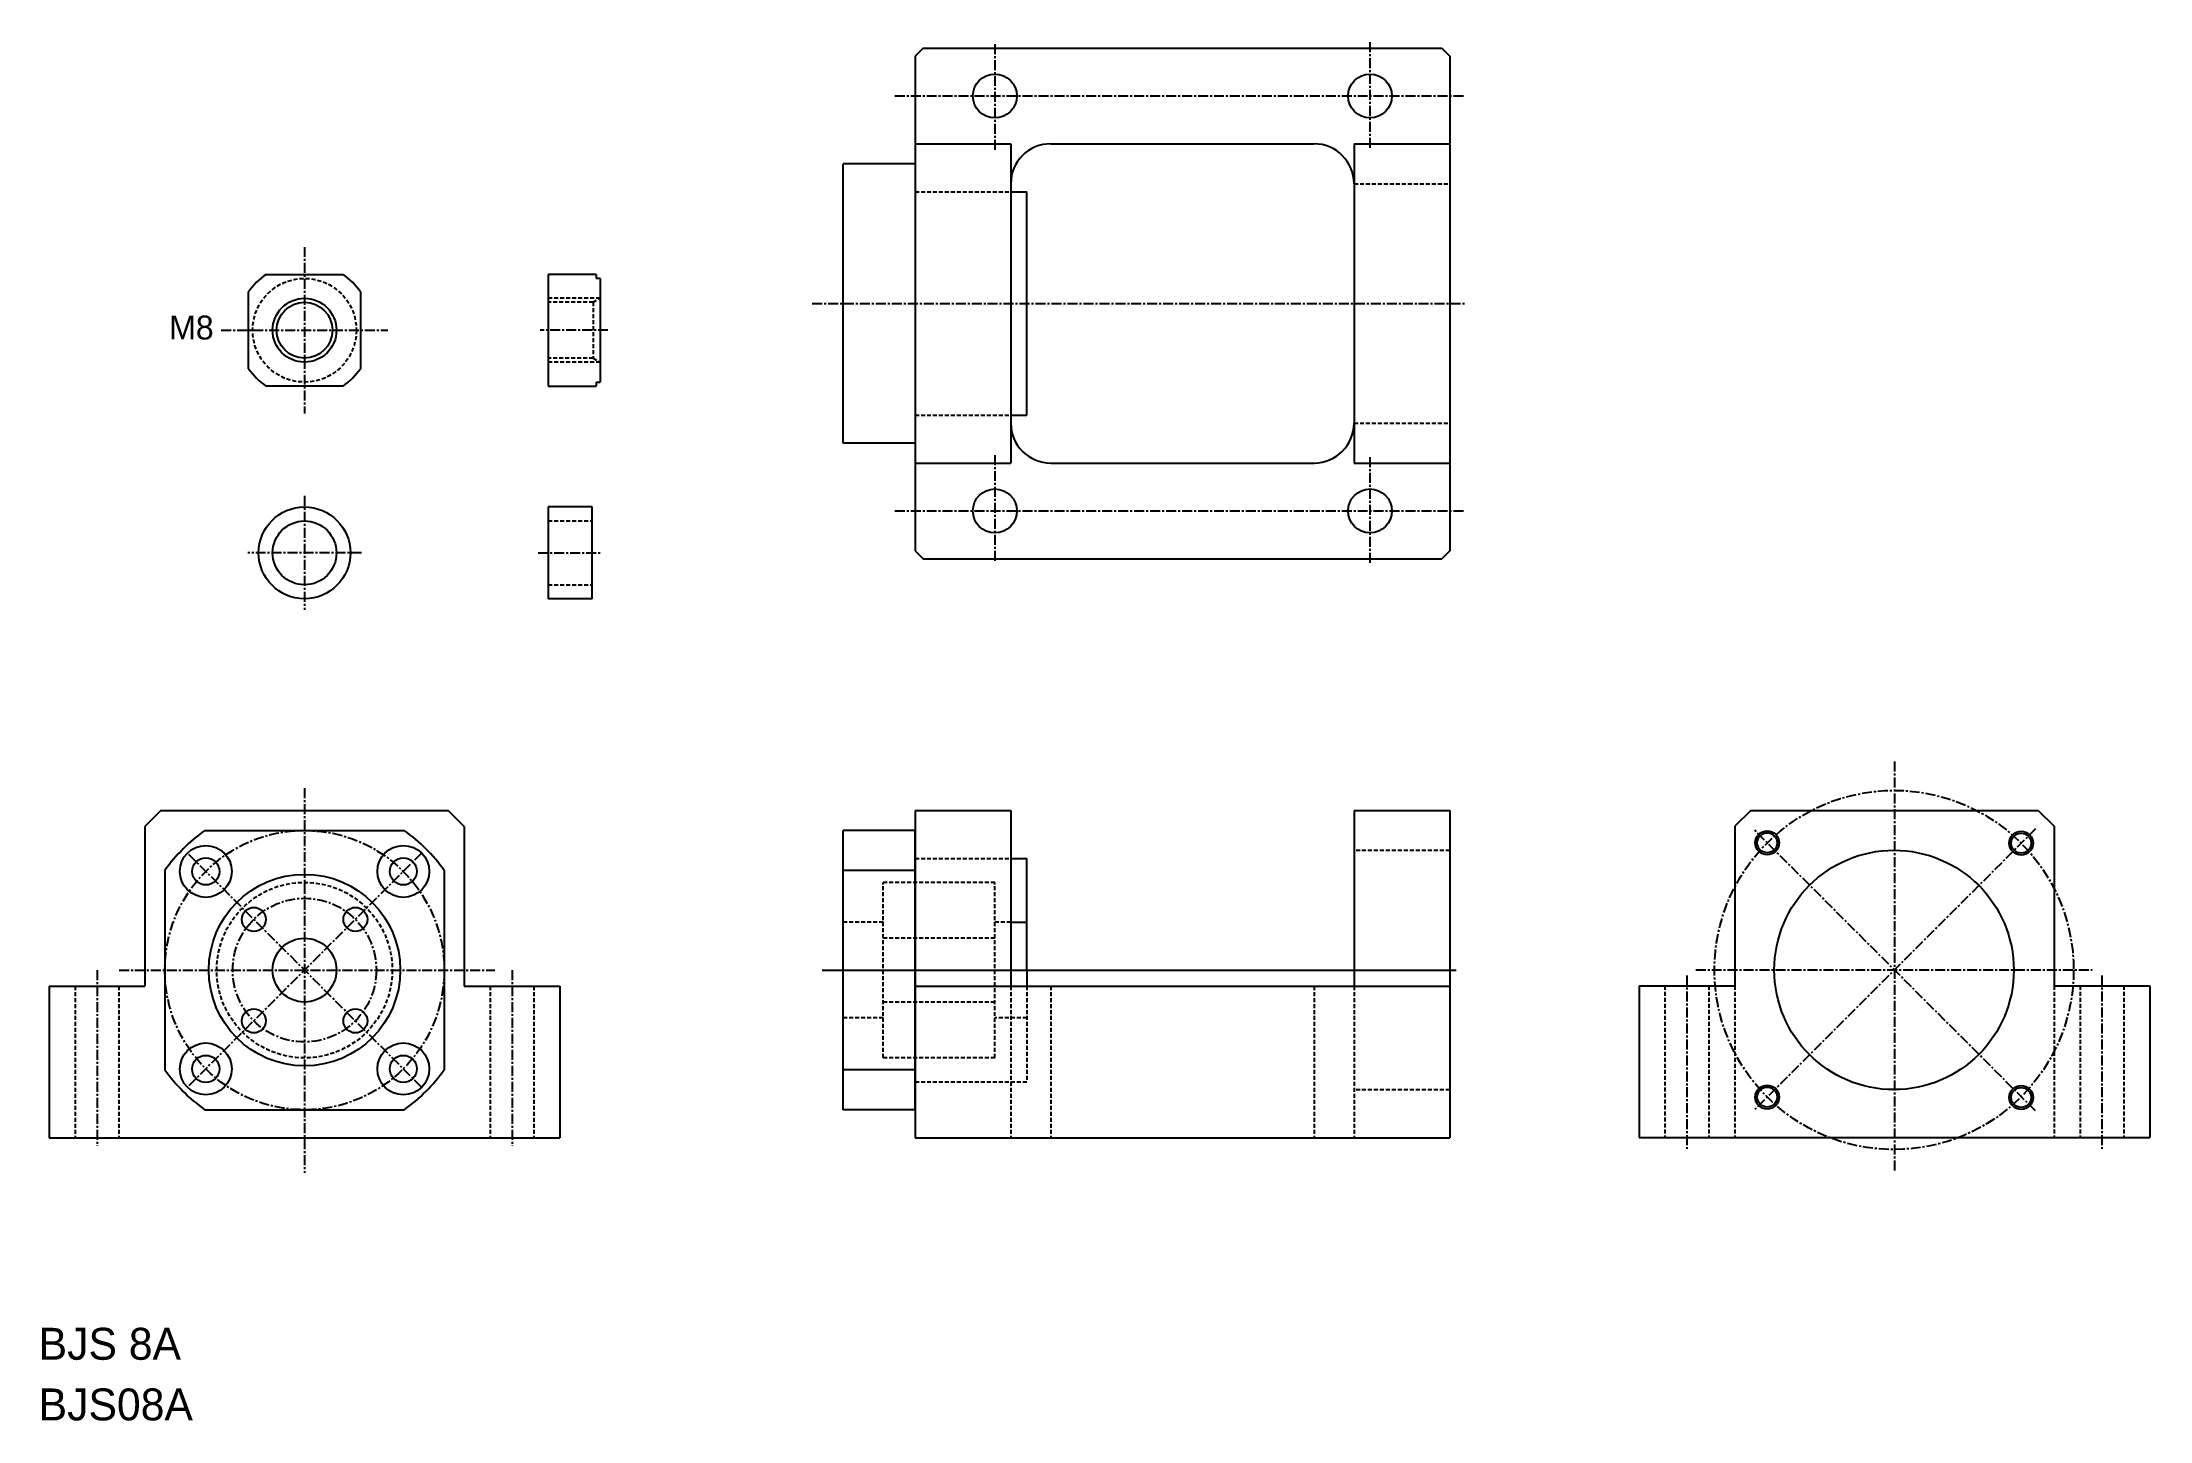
# Model space of a CAD drawing. Extents: x 52 to 316, y 3 to 176.
import ezdxf

# ---------------------------------------------------------------- set-up
doc = ezdxf.new("R2010")
doc.units = 0
doc.linetypes.add('CENTER', pattern=[2, 1.25, -0.25, 0.25, -0.25])
doc.linetypes.add('DASHED', pattern=[0.75, 0.5, -0.25])
doc.layers.get('0').update_dxf_attribs({"linetype": 'CONTINUOUS'})
doc.layers.add('CENTER', color=1, linetype='CENTER')

msp = doc.modelspace()

# ---------------------------------------------------------------- linework, layer by layer
for p, q in [((162.55, 175.49), (161.55, 174.49)), ((161.55, 174.49), (161.55, 112.49)), ((162.55, 175.49), (227.55, 175.49)), ((227.55, 175.49), (228.55, 174.49)), ((228.55, 174.49), (228.55, 112.49)), ((161.55, 163.49), (173.55, 163.49)), ((173.55, 163.49), (173.55, 123.49)), ((178.55, 163.49), (211.55, 163.49)), ((216.55, 163.49), (216.55, 123.49)), ((216.55, 163.49), (228.55, 163.49)), ((161.55, 123.49), (173.55, 123.49)), ((178.55, 123.49), (211.55, 123.49)), ((216.55, 123.49), (228.55, 123.49)), ((161.55, 112.49), (162.55, 111.49)), ((162.55, 111.49), (227.55, 111.49)), ((228.55, 112.49), (227.55, 111.49)), ((161.55, 79.94), (161.55, 38.94)), ((161.55, 79.94), (173.55, 79.94)), ((173.55, 79.94), (173.55, 57.94)), ((216.55, 79.94), (216.55, 57.94)), ((216.55, 79.94), (228.55, 79.94)), ((228.55, 79.94), (228.55, 38.94)), ((266.26, 79.96), (264.26, 77.96)), ((266.26, 79.96), (302.26, 79.96)), ((302.26, 79.96), (304.26, 77.96)), ((264.26, 77.96), (264.26, 57.96)), ((304.26, 77.96), (304.26, 57.96)), ((161.55, 57.94), (228.55, 57.94)), ((252.26, 57.96), (252.26, 38.96)), ((252.26, 57.96), (264.26, 57.96)), ((304.26, 57.96), (316.26, 57.96)), ((316.26, 57.96), (316.26, 38.96)), ((161.55, 38.94), (228.55, 38.94)), ((252.26, 38.96), (316.26, 38.96))]:
    msp.add_line(p, q)
at = {"color": 7, "linetype": 'CONTINUOUS'}
for p, q in [((161.55, 160.99), (152.55, 160.99)), ((152.55, 125.99), (152.55, 160.99)), ((173.55, 157.49), (175.55, 157.49)), ((175.55, 129.49), (175.55, 157.49)), ((80.24, 147.13), (89.88, 147.13)), ((115.58, 147.13), (115.58, 133.13)), ((121.58, 147.13), (115.58, 147.13)), ((121.58, 147.13), (121.58, 146.63)), ((122.08, 146.63), (121.58, 146.63)), ((122.08, 146.63), (122.08, 133.63)), ((78.06, 135.31), (78.06, 144.95)), ((92.06, 144.95), (92.06, 135.31)), ((89.88, 133.13), (80.24, 133.13)), ((115.58, 133.13), (121.58, 133.13)), ((121.58, 133.63), (122.08, 133.63)), ((121.58, 133.63), (121.58, 133.13)), ((173.55, 129.49), (175.55, 129.49)), ((161.55, 125.99), (152.55, 125.99)), ((115.58, 117.98), (115.58, 106.48)), ((121.08, 117.98), (115.58, 117.98)), ((121.08, 106.48), (121.08, 117.98)), ((121.08, 106.48), (115.58, 106.48)), ((67.06, 79.94), (65.06, 77.94)), ((67.06, 79.94), (103.06, 79.94)), ((105.06, 77.94), (103.06, 79.94)), ((65.06, 77.94), (65.06, 57.94)), ((72.57, 77.44), (97.55, 77.44)), ((105.06, 77.94), (105.06, 57.94)), ((152.55, 42.44), (152.55, 77.44)), ((161.55, 77.44), (152.55, 77.44)), ((161.55, 42.44), (161.55, 77.44)), ((67.56, 72.43), (67.56, 47.45)), ((102.56, 72.43), (102.56, 47.45)), ((161.55, 72.43), (152.55, 72.43)), ((173.55, 73.94), (175.55, 73.94)), ((175.55, 59.94), (175.55, 73.94)), ((173.55, 65.94), (175.55, 65.94)), ((175.55, 59.94), (175.55, 57.94)), ((53.06, 57.94), (65.06, 57.94)), ((53.06, 57.94), (53.06, 38.94)), ((105.06, 57.94), (117.06, 57.94)), ((117.06, 57.94), (117.06, 38.94)), ((161.55, 47.45), (152.55, 47.45)), ((72.57, 42.44), (97.55, 42.44)), ((161.55, 42.44), (152.55, 42.44)), ((53.06, 38.94), (117.06, 38.94))]:
    msp.add_line(p, q, dxfattribs=at)
at = {"color": 3, "linetype": 'DASHED'}
for p, q in [((216.55, 158.49), (228.55, 158.49)), ((161.55, 157.49), (173.55, 157.49)), ((122.08, 144.13), (115.58, 144.13)), ((121.22, 143.63), (115.58, 143.63)), ((121.22, 143.63), (122.08, 144.13)), ((121.22, 143.63), (121.22, 136.63)), ((121.22, 136.63), (115.58, 136.63)), ((122.08, 136.13), (115.58, 136.13)), ((121.22, 136.63), (122.08, 136.13)), ((161.55, 129.49), (173.55, 129.49)), ((216.55, 128.49), (228.55, 128.49)), ((115.58, 116.23), (121.08, 116.23)), ((115.58, 108.23), (121.08, 108.23)), ((228.55, 74.94), (216.55, 74.94)), ((161.55, 73.94), (173.55, 73.94)), ((171.55, 70.94), (157.55, 70.94)), ((157.55, 48.94), (157.55, 70.94)), ((171.55, 48.94), (171.55, 70.94)), ((157.55, 65.94), (152.55, 65.94)), ((171.55, 63.94), (157.55, 63.94)), ((173.55, 65.94), (171.55, 65.94)), ((56.31, 57.94), (56.31, 38.94)), ((61.81, 57.94), (61.81, 38.94)), ((108.31, 57.94), (108.31, 38.94)), ((113.81, 57.94), (113.81, 38.94)), ((171.55, 55.94), (157.55, 55.94)), ((173.55, 57.94), (173.55, 38.94)), ((175.55, 57.94), (175.55, 45.94)), ((178.55, 57.94), (178.55, 38.94)), ((211.55, 57.94), (211.55, 38.94)), ((216.55, 57.94), (216.55, 38.94)), ((255.51, 57.96), (255.51, 38.96)), ((261.01, 57.96), (261.01, 38.96)), ((264.26, 57.96), (264.26, 38.96)), ((304.26, 57.96), (304.26, 38.96)), ((307.51, 57.96), (307.51, 38.96)), ((313.01, 57.96), (313.01, 38.96)), ((157.55, 53.94), (152.55, 53.94)), ((175.55, 53.94), (171.55, 53.94)), ((171.55, 48.94), (157.55, 48.94)), ((161.55, 45.94), (173.55, 45.94)), ((173.55, 45.94), (175.55, 45.94)), ((228.55, 44.94), (216.55, 44.94))]:
    msp.add_line(p, q, dxfattribs=at)
for centre, radius in [((171.55, 169.49), 2.75), ((218.55, 169.49), 2.75), ((171.55, 117.49), 2.75), ((218.55, 117.49), 2.75), ((268.32, 75.9), 1.25), ((300.14, 75.85), 1.25), ((284.21, 59.96), 15), ((268.32, 44.03), 1.25), ((300.14, 43.98), 1.25)]:
    msp.add_circle(centre, radius)
for centre, radius in [((85.06, 140.13), 6.5), ((85.06, 59.94), 11)]:
    msp.add_circle(centre, radius, dxfattribs=at)
at = {"color": 3, "linetype": 'CONTINUOUS'}
for centre, radius in [((85.06, 140.13), 4), ((268.32, 75.9), 1.5), ((300.14, 75.85), 1.5), ((268.32, 44.03), 1.5), ((300.14, 43.98), 1.5)]:
    msp.add_circle(centre, radius, dxfattribs=at)
at = {"color": 7, "linetype": 'CONTINUOUS'}
for centre, radius in [((85.06, 140.13), 3.5), ((85.06, 112.23), 5.75), ((85.06, 112.23), 4), ((72.69, 72.31), 3.25), ((72.69, 72.31), 1.7), ((97.44, 72.31), 3.25), ((97.44, 72.31), 1.7), ((85.06, 59.94), 12), ((78.7, 66.3), 1.5), ((91.43, 66.3), 1.5), ((85.06, 59.94), 4), ((78.7, 53.57), 1.5), ((91.43, 53.57), 1.5), ((72.69, 47.56), 3.25), ((97.44, 47.56), 3.25), ((72.69, 47.56), 1.7), ((97.44, 47.56), 1.7)]:
    msp.add_circle(centre, radius, dxfattribs=at)
for centre, start, end in [((178.55, 158.49), 90, 180), ((211.55, 158.49), 0, 90), ((178.55, 128.49), 180, 270), ((211.55, 128.49), 270, 0)]:
    msp.add_arc(centre, 5, start, end)
for centre, radius, start, end in [((85.06, 140.13), 8.5, 124.5603, 145.4397), ((85.06, 140.13), 8.5, 34.5603, 55.4397), ((85.06, 140.13), 8.5, 214.5603, 235.4397), ((85.06, 140.13), 8.5, 304.5603, 325.4397), ((85.06, 59.94), 21.5, 125.516, 144.484), ((85.06, 59.94), 21.5, 35.516, 54.484), ((85.06, 59.94), 21.5, 215.516, 234.484), ((85.06, 59.94), 21.5, 305.516, 324.484)]:
    msp.add_arc(centre, radius, start, end, dxfattribs=at)
at = {"layer": 'CENTER', "color": 1, "linetype": 'CENTER'}
for p, q in [((171.55, 175.99), (171.55, 162.49)), ((218.55, 176.24), (218.55, 162.74)), ((159.01, 169.49), (230.49, 169.49)), ((85.06, 150.56), (85.06, 129.7)), ((148.65, 143.49), (230.49, 143.49)), ((74.63, 140.13), (95.49, 140.13)), ((123.08, 140.13), (114.58, 140.13)), ((171.55, 124.49), (171.55, 110.99)), ((218.55, 124.24), (218.55, 110.74)), ((85.06, 119.36), (85.06, 105.11)), ((159.01, 117.49), (230.49, 117.49)), ((92.19, 112.23), (77.94, 112.23)), ((114.33, 112.23), (122.33, 112.23)), ((284.26, 86.09), (284.26, 34.66)), ((85.06, 82.74), (85.06, 34.53)), ((301.94, 42.29), (266.58, 77.64)), ((301.94, 77.64), (266.58, 42.29)), ((99.73, 74.61), (70.39, 45.27)), ((99.73, 45.27), (70.39, 74.61)), ((59.06, 59.94), (59.06, 37.91)), ((61.82, 59.94), (108.89, 59.94)), ((111.06, 59.94), (111.06, 37.91)), ((259.36, 59.96), (309.05, 59.96))]:
    msp.add_line(p, q, dxfattribs=at)
at = {"layer": 'CENTER', "color": 1, "linetype": 'BYBLOCK'}
msp.add_line((149.93, 59.94), (229.33, 59.94), dxfattribs=at)
at = {"layer": 'CENTER', "color": 1}
for p, q in [((258.26, 59.25), (258.26, 37.55)), ((310.26, 59.25), (310.26, 37.55))]:
    msp.add_line(p, q, dxfattribs=at)
at = {"layer": 'CENTER', "color": 1, "linetype": 'CENTER'}
for centre, radius in [((284.21, 59.96), 22.5), ((85.06, 59.94), 17.5), ((85.06, 59.94), 9)]:
    msp.add_circle(centre, radius, dxfattribs=at)

# ---------------------------------------------------------------- texts
at = {"color": 7, "linetype": 'CONTINUOUS'}
for s, height, p in [('M8', 3, (68.1, 138.97)), ('BJS 8A', 4, (51.75, 11.11)), ('BJS08A', 4, (51.75, 3.51))]:
    msp.add_text(s, height=height, dxfattribs=at).set_placement(p)

doc.saveas('drawing.dxf')
